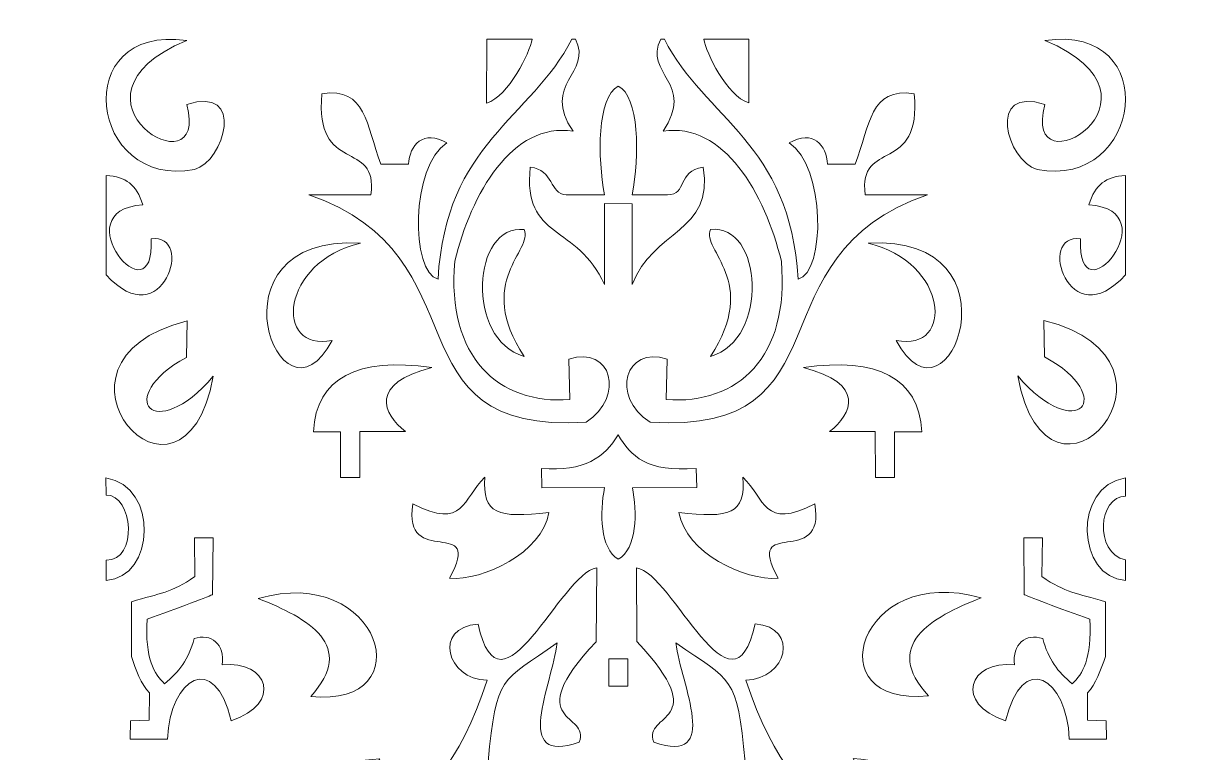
# Model space of a CAD drawing. Header units: centimetres. Extents: x -9.6 to 9.6, y -14.3 to 14.5.
# Drawn here: x -9.63 to -0.25, y 8.68 to 14.46 of the extents above; entities that cross this region are included whole.
import ezdxf

# ---------------------------------------------------------------- set-up
doc = ezdxf.new("R2010")
doc.units = ezdxf.units.CM
doc.header["$MEASUREMENT"] = 0
doc.layers.add('layer 1', color=7, linetype='Continuous')

msp = doc.modelspace()

# ---------------------------------------------------------------- linework, layer by layer
at = {"layer": 'layer 1', "color": 242, "lineweight": 9}
msp.add_lwpolyline([(-4.99361, 9.20724), (-4.84169, 9.20724), (-4.84169, 9.42286), (-4.99361, 9.42286), (-4.99361, 9.20724)], close=True, dxfattribs=at)
for points, knots in [([(-8.33827, 14.32274), (-9.43336, 13.86244), (-8.14482, 13.10015), (-8.33827, 13.81449), (-8.33827, 13.81449), (-7.87013, 13.96995), (-8.03596, 13.36786), (-8.27736, 13.29947), (-8.27736, 13.29947), (-9.11141, 13.14133), (-9.28101, 14.45535), (-8.33827, 14.32274)], [0, 0, 0, 0, 0.25, 0.25, 0.25, 0.25, 0.5, 0.5, 0.5, 0.5, 1, 1, 1, 1]), ([(-1.53709, 14.32301), (-0.442, 13.86271), (-1.73053, 13.10042), (-1.53709, 13.81477), (-1.53709, 13.81477), (-2.00523, 13.97022), (-1.8394, 13.36813), (-1.59799, 13.29974), (-1.59799, 13.29974), (-0.76394, 13.1416), (-0.59434, 14.45562), (-1.53709, 14.32301)], [0, 0, 0, 0, 0.25, 0.25, 0.25, 0.25, 0.5, 0.5, 0.5, 0.5, 1, 1, 1, 1]), ([(-5.28627, 14.33257), (-5.60956, 13.70059), (-6.28413, 13.51531), (-6.34656, 12.43134), (-6.34656, 12.43134), (-6.56365, 12.48342), (-6.56519, 13.32705), (-6.27547, 13.51035), (-6.27547, 13.51035), (-6.46214, 13.6203), (-6.57414, 13.49184), (-6.57956, 13.34224), (-6.57956, 13.34224), (-6.57956, 13.34224), (-6.79892, 13.34212), (-6.79892, 13.34212), (-6.79892, 13.34212), (-6.91925, 13.6541), (-6.9124, 13.95308), (-7.266, 13.90049), (-7.266, 13.90049), (-7.32838, 13.25207), (-6.81792, 13.54863), (-6.87818, 13.09909), (-6.87818, 13.09909), (-6.87818, 13.09909), (-7.37036, 13.09903), (-7.37036, 13.09903), (-7.37036, 13.09903), (-5.95003, 12.61463), (-6.7764, 11.19929), (-5.1731, 11.29752), (-5.1731, 11.29752), (-4.85745, 11.50598), (-4.97407, 11.90495), (-5.30861, 11.79835), (-5.30861, 11.79835), (-5.30861, 11.79835), (-5.30119, 11.47632), (-5.30119, 11.47632), (-5.30119, 11.47632), (-5.86836, 11.43716), (-6.28025, 11.81132), (-6.21362, 12.57318), (-6.21362, 12.57318), (-6.08304, 13.10675), (-5.75932, 13.68027), (-5.27582, 13.60275), (-5.27582, 13.60275), (-5.53477, 13.98592), (-5.11984, 14.05901), (-5.25725, 14.33351), (-5.25725, 14.33351), (-5.25725, 14.33351), (-5.28627, 14.33257), (-5.28627, 14.33257)], [0, 0, 0, 0, 0.0666667, 0.0666667, 0.0666667, 0.0666667, 0.1333333, 0.1333333, 0.1333333, 0.1333333, 0.2, 0.2, 0.2, 0.2, 0.2666667, 0.2666667, 0.2666667, 0.2666667, 0.3333333, 0.3333333, 0.3333333, 0.3333333, 0.4, 0.4, 0.4, 0.4, 0.4666667, 0.4666667, 0.4666667, 0.4666667, 0.5333333, 0.5333333, 0.5333333, 0.5333333, 0.6, 0.6, 0.6, 0.6, 0.6666667, 0.6666667, 0.6666667, 0.6666667, 0.7333333, 0.7333333, 0.7333333, 0.7333333, 0.8, 0.8, 0.8, 0.8, 0.8666667, 0.8666667, 0.8666667, 0.8666667, 1, 1, 1, 1]), ([(-5.60075, 14.33229), (-5.60075, 14.33229), (-5.95883, 14.33227), (-5.95883, 14.33227), (-5.95883, 14.33227), (-5.95883, 14.33227), (-5.9612, 13.82626), (-5.9612, 13.82626), (-5.9612, 13.82626), (-5.78594, 13.88333), (-5.6201, 14.22322), (-5.60075, 14.33229)], [0, 0, 0, 0, 0.25, 0.25, 0.25, 0.25, 0.5, 0.5, 0.5, 0.5, 1, 1, 1, 1]), ([(-4.55306, 14.33257), (-4.22976, 13.70059), (-3.55519, 13.51531), (-3.49277, 12.43134), (-3.49277, 12.43134), (-3.27567, 12.48342), (-3.27414, 13.32705), (-3.56386, 13.51035), (-3.56386, 13.51035), (-3.37718, 13.6203), (-3.26517, 13.49185), (-3.25975, 13.34226), (-3.25975, 13.34226), (-3.25975, 13.34226), (-3.04092, 13.34231), (-3.04092, 13.34231), (-3.04092, 13.34231), (-2.92059, 13.65429), (-2.92693, 13.95308), (-2.57332, 13.90049), (-2.57332, 13.90049), (-2.51095, 13.25207), (-3.02141, 13.54863), (-2.96115, 13.09909), (-2.96115, 13.09909), (-2.96115, 13.09909), (-2.46743, 13.09954), (-2.46743, 13.09954), (-2.46743, 13.09954), (-3.88776, 12.61514), (-3.06293, 11.19929), (-4.66622, 11.29752), (-4.66622, 11.29752), (-4.98188, 11.50598), (-4.86526, 11.90495), (-4.53072, 11.79835), (-4.53072, 11.79835), (-4.53072, 11.79835), (-4.53813, 11.47632), (-4.53813, 11.47632), (-4.53813, 11.47632), (-3.97097, 11.43716), (-3.55908, 11.81132), (-3.62571, 12.57318), (-3.62571, 12.57318), (-3.75629, 13.10675), (-4.08001, 13.68027), (-4.5635, 13.60275), (-4.5635, 13.60275), (-4.30456, 13.98592), (-4.71948, 14.05901), (-4.58207, 14.33351), (-4.58207, 14.33351), (-4.58207, 14.33351), (-4.55306, 14.33257), (-4.55306, 14.33257)], [0, 0, 0, 0, 0.0666667, 0.0666667, 0.0666667, 0.0666667, 0.1333333, 0.1333333, 0.1333333, 0.1333333, 0.2, 0.2, 0.2, 0.2, 0.2666667, 0.2666667, 0.2666667, 0.2666667, 0.3333333, 0.3333333, 0.3333333, 0.3333333, 0.4, 0.4, 0.4, 0.4, 0.4666667, 0.4666667, 0.4666667, 0.4666667, 0.5333333, 0.5333333, 0.5333333, 0.5333333, 0.6, 0.6, 0.6, 0.6, 0.6666667, 0.6666667, 0.6666667, 0.6666667, 0.7333333, 0.7333333, 0.7333333, 0.7333333, 0.8, 0.8, 0.8, 0.8, 0.8666667, 0.8666667, 0.8666667, 0.8666667, 1, 1, 1, 1]), ([(-4.24063, 14.33259), (-4.24063, 14.33259), (-3.88294, 14.33251), (-3.88294, 14.33251), (-3.88294, 14.33251), (-3.88294, 14.33251), (-3.88352, 13.82727), (-3.88352, 13.82727), (-3.88352, 13.82727), (-4.05878, 13.88434), (-4.22128, 14.22352), (-4.24063, 14.33259)], [0, 0, 0, 0, 0.25, 0.25, 0.25, 0.25, 0.5, 0.5, 0.5, 0.5, 1, 1, 1, 1]), ([(-4.91831, 13.96064), (-4.75229, 13.88623), (-4.7483, 13.40447), (-4.80777, 13.10043), (-4.80777, 13.10043), (-4.80777, 13.10043), (-4.52772, 13.09923), (-4.52772, 13.09923), (-4.52772, 13.09923), (-4.3681, 13.09856), (-4.45559, 13.28722), (-4.24555, 13.31877), (-4.24555, 13.31877), (-4.15475, 12.80311), (-4.64804, 12.82153), (-4.80742, 12.38755), (-4.80742, 12.38755), (-4.80742, 12.38755), (-4.80764, 13.02704), (-4.80764, 13.02704), (-4.80764, 13.02704), (-4.80764, 13.02704), (-5.02748, 13.03093), (-5.02748, 13.03093), (-5.02748, 13.03093), (-5.02748, 13.03093), (-5.02735, 12.38764), (-5.02735, 12.38764), (-5.02735, 12.38764), (-5.24072, 12.86971), (-5.67678, 12.73877), (-5.61563, 13.31877), (-5.61563, 13.31877), (-5.42767, 13.29611), (-5.46404, 13.10814), (-5.33124, 13.09842), (-5.33124, 13.09842), (-5.33124, 13.09842), (-5.02735, 13.1006), (-5.02735, 13.1006), (-5.02735, 13.1006), (-5.08274, 13.38973), (-5.08703, 13.87535), (-4.91831, 13.96064)], [0, 0, 0, 0, 0.0833333, 0.0833333, 0.0833333, 0.0833333, 0.1666667, 0.1666667, 0.1666667, 0.1666667, 0.25, 0.25, 0.25, 0.25, 0.3333333, 0.3333333, 0.3333333, 0.3333333, 0.4166667, 0.4166667, 0.4166667, 0.4166667, 0.5, 0.5, 0.5, 0.5, 0.5833333, 0.5833333, 0.5833333, 0.5833333, 0.6666667, 0.6666667, 0.6666667, 0.6666667, 0.75, 0.75, 0.75, 0.75, 0.8333333, 0.8333333, 0.8333333, 0.8333333, 1, 1, 1, 1]), ([(-8.68557, 13.01984), (-9.33122, 12.97942), (-8.58557, 12.08663), (-8.62001, 12.75035), (-8.62001, 12.75035), (-8.26782, 12.80297), (-8.52747, 11.96661), (-8.97691, 12.46629), (-8.97691, 12.46629), (-8.97691, 12.46629), (-8.97691, 13.25292), (-8.97691, 13.25292), (-8.97691, 13.25292), (-8.81691, 13.24158), (-8.73868, 13.18363), (-8.68557, 13.01984)], [0, 0, 0, 0, 0.2, 0.2, 0.2, 0.2, 0.4, 0.4, 0.4, 0.4, 0.6, 0.6, 0.6, 0.6, 1, 1, 1, 1]), ([(-1.18922, 13.01978), (-0.54356, 12.97935), (-1.28921, 12.08656), (-1.25477, 12.75028), (-1.25477, 12.75028), (-1.60697, 12.80291), (-1.34731, 11.96655), (-0.89787, 12.46622), (-0.89787, 12.46622), (-0.89787, 12.46622), (-0.89787, 13.25285), (-0.89787, 13.25285), (-0.89787, 13.25285), (-1.05787, 13.24151), (-1.1361, 13.18356), (-1.18922, 13.01978)], [0, 0, 0, 0, 0.2, 0.2, 0.2, 0.2, 0.4, 0.4, 0.4, 0.4, 0.6, 0.6, 0.6, 0.6, 1, 1, 1, 1]), ([(-5.66308, 12.82354), (-6.07502, 12.87395), (-6.1355, 11.95324), (-5.66308, 11.81918), (-5.66308, 11.81918), (-6.05873, 12.41867), (-5.58876, 12.6583), (-5.66308, 12.82354)], [0, 0, 0, 0, 0.3333333, 0.3333333, 0.3333333, 0.3333333, 1, 1, 1, 1]), ([(-4.18752, 12.82421), (-3.77558, 12.87463), (-3.71594, 11.95328), (-4.18836, 11.81921), (-4.18836, 11.81921), (-3.79272, 12.4187), (-4.26184, 12.65897), (-4.18752, 12.82421)], [0, 0, 0, 0, 0.3333333, 0.3333333, 0.3333333, 0.3333333, 1, 1, 1, 1]), ([(-6.96137, 12.71547), (-8.20563, 12.79329), (-7.60082, 11.15426), (-7.18423, 11.94604), (-7.18423, 11.94604), (-7.65219, 11.85051), (-7.59556, 12.56865), (-6.96137, 12.71547)], [0, 0, 0, 0, 0.3333333, 0.3333333, 0.3333333, 0.3333333, 1, 1, 1, 1]), ([(-2.93886, 12.71547), (-1.6946, 12.79329), (-2.29941, 11.15426), (-2.716, 11.94604), (-2.716, 11.94604), (-2.24804, 11.85051), (-2.30467, 12.56865), (-2.93886, 12.71547)], [0, 0, 0, 0, 0.3333333, 0.3333333, 0.3333333, 0.3333333, 1, 1, 1, 1]), ([(-8.33505, 12.10056), (-8.33505, 12.10056), (-8.34083, 11.81158), (-8.34083, 11.81158), (-8.34083, 11.81158), (-8.92264, 11.49178), (-8.59898, 11.11225), (-8.12699, 11.66131), (-8.12699, 11.66131), (-8.3689, 10.36024), (-9.62992, 11.77758), (-8.33505, 12.10056)], [0, 0, 0, 0, 0.25, 0.25, 0.25, 0.25, 0.5, 0.5, 0.5, 0.5, 1, 1, 1, 1]), ([(-1.54508, 12.10423), (-1.54508, 12.10423), (-1.5393, 11.81526), (-1.5393, 11.81526), (-1.5393, 11.81526), (-0.95749, 11.49545), (-1.28115, 11.11593), (-1.75314, 11.66499), (-1.75314, 11.66499), (-1.51123, 10.36391), (-0.25021, 11.78125), (-1.54508, 12.10423)], [0, 0, 0, 0, 0.25, 0.25, 0.25, 0.25, 0.5, 0.5, 0.5, 0.5, 1, 1, 1, 1]), ([(-6.96694, 11.2234), (-6.96694, 11.2234), (-6.60396, 11.22446), (-6.60396, 11.22446), (-6.60396, 11.22446), (-6.7857, 11.36175), (-6.89101, 11.60784), (-6.39659, 11.73038), (-6.39659, 11.73038), (-6.98496, 11.8146), (-7.31024, 11.65171), (-7.3345, 11.22264), (-7.3345, 11.22264), (-7.3345, 11.22264), (-7.11904, 11.22164), (-7.11904, 11.22164), (-7.11904, 11.22164), (-7.11904, 11.22164), (-7.11973, 10.85966), (-7.11973, 10.85966), (-7.11973, 10.85966), (-7.11973, 10.85966), (-6.96704, 10.85949), (-6.96704, 10.85949), (-6.96704, 10.85949), (-6.96704, 10.85949), (-6.96694, 11.2234), (-6.96694, 11.2234)], [0, 0, 0, 0, 0.125, 0.125, 0.125, 0.125, 0.25, 0.25, 0.25, 0.25, 0.375, 0.375, 0.375, 0.375, 0.5, 0.5, 0.5, 0.5, 0.625, 0.625, 0.625, 0.625, 0.75, 0.75, 0.75, 0.75, 1, 1, 1, 1]), ([(-2.88114, 11.2234), (-2.88114, 11.2234), (-3.24412, 11.22446), (-3.24412, 11.22446), (-3.24412, 11.22446), (-3.06238, 11.36175), (-2.95706, 11.60784), (-3.45149, 11.73038), (-3.45149, 11.73038), (-2.86312, 11.8146), (-2.53784, 11.65171), (-2.51358, 11.22264), (-2.51358, 11.22264), (-2.51358, 11.22264), (-2.72904, 11.22164), (-2.72904, 11.22164), (-2.72904, 11.22164), (-2.72904, 11.22164), (-2.72835, 10.85966), (-2.72835, 10.85966), (-2.72835, 10.85966), (-2.72835, 10.85966), (-2.88104, 10.85949), (-2.88104, 10.85949), (-2.88104, 10.85949), (-2.88104, 10.85949), (-2.88114, 11.2234), (-2.88114, 11.2234)], [0, 0, 0, 0, 0.125, 0.125, 0.125, 0.125, 0.25, 0.25, 0.25, 0.25, 0.375, 0.375, 0.375, 0.375, 0.5, 0.5, 0.5, 0.5, 0.625, 0.625, 0.625, 0.625, 0.75, 0.75, 0.75, 0.75, 1, 1, 1, 1]), ([(-4.91889, 11.19727), (-4.82175, 11.02684), (-4.68669, 10.89989), (-4.30172, 10.93199), (-4.30172, 10.93199), (-4.30172, 10.93199), (-4.29674, 10.77952), (-4.29674, 10.77952), (-4.29674, 10.77952), (-4.29674, 10.77952), (-4.80667, 10.77851), (-4.80667, 10.77851), (-4.80667, 10.77851), (-4.76532, 10.59334), (-4.76982, 10.28956), (-4.91946, 10.21221), (-4.91946, 10.21221), (-5.06239, 10.29808), (-5.06642, 10.5784), (-5.02658, 10.78001), (-5.02658, 10.78001), (-5.02658, 10.78001), (-5.52483, 10.77888), (-5.52483, 10.77888), (-5.52483, 10.77888), (-5.52483, 10.77888), (-5.52692, 10.93155), (-5.52692, 10.93155), (-5.52692, 10.93155), (-5.18755, 10.90283), (-5.02388, 11.02039), (-4.91889, 11.19727)], [0, 0, 0, 0, 0.1111111, 0.1111111, 0.1111111, 0.1111111, 0.2222222, 0.2222222, 0.2222222, 0.2222222, 0.3333333, 0.3333333, 0.3333333, 0.3333333, 0.4444444, 0.4444444, 0.4444444, 0.4444444, 0.5555556, 0.5555556, 0.5555556, 0.5555556, 0.6666667, 0.6666667, 0.6666667, 0.6666667, 0.7777778, 0.7777778, 0.7777778, 0.7777778, 1, 1, 1, 1]), ([(-8.97873, 10.85586), (-8.97873, 10.85586), (-8.97691, 10.72069), (-8.97691, 10.72069), (-8.97691, 10.72069), (-8.761, 10.72588), (-8.72108, 10.19635), (-8.97692, 10.20428), (-8.97692, 10.20428), (-8.97692, 10.20428), (-8.97692, 10.04365), (-8.97692, 10.04365), (-8.97692, 10.04365), (-8.59171, 10.06436), (-8.55405, 10.79103), (-8.97873, 10.85586)], [0, 0, 0, 0, 0.2, 0.2, 0.2, 0.2, 0.4, 0.4, 0.4, 0.4, 0.6, 0.6, 0.6, 0.6, 1, 1, 1, 1]), ([(-6.25444, 10.0612), (-5.97876, 10.57178), (-6.63178, 10.12097), (-6.54578, 10.65117), (-6.54578, 10.65117), (-6.13707, 10.44148), (-6.1526, 10.69168), (-5.97494, 10.86106), (-5.97494, 10.86106), (-5.99851, 10.57141), (-5.8702, 10.53433), (-5.4673, 10.58268), (-5.4673, 10.58268), (-5.52246, 10.26213), (-5.98788, 10.04109), (-6.25444, 10.0612)], [0, 0, 0, 0, 0.2, 0.2, 0.2, 0.2, 0.4, 0.4, 0.4, 0.4, 0.6, 0.6, 0.6, 0.6, 1, 1, 1, 1]), ([(-3.6512, 10.0612), (-3.92688, 10.57178), (-3.27386, 10.12097), (-3.35986, 10.65117), (-3.35986, 10.65117), (-3.76857, 10.44148), (-3.75304, 10.69168), (-3.9307, 10.86106), (-3.9307, 10.86106), (-3.90713, 10.57141), (-4.03544, 10.53433), (-4.43834, 10.58268), (-4.43834, 10.58268), (-4.38318, 10.26213), (-3.91776, 10.04109), (-3.6512, 10.0612)], [0, 0, 0, 0, 0.2, 0.2, 0.2, 0.2, 0.4, 0.4, 0.4, 0.4, 0.6, 0.6, 0.6, 0.6, 1, 1, 1, 1]), ([(-0.89808, 10.85573), (-0.89808, 10.85573), (-0.89778, 10.71055), (-0.89778, 10.71055), (-0.89778, 10.71055), (-1.11369, 10.71579), (-1.15147, 10.26021), (-0.89847, 10.20698), (-0.89847, 10.20698), (-0.89847, 10.20698), (-0.89823, 10.04373), (-0.89823, 10.04373), (-0.89823, 10.04373), (-1.28343, 10.06454), (-1.32277, 10.791), (-0.89808, 10.85573)], [0, 0, 0, 0, 0.2, 0.2, 0.2, 0.2, 0.4, 0.4, 0.4, 0.4, 0.6, 0.6, 0.6, 0.6, 1, 1, 1, 1]), ([(-8.12865, 10.38055), (-8.12865, 10.38055), (-8.27718, 10.38055), (-8.27718, 10.38055), (-8.27718, 10.38055), (-8.27718, 10.38055), (-8.27292, 10.07415), (-8.27292, 10.07415), (-8.27292, 10.07415), (-8.46143, 9.94458), (-8.54733, 9.9427), (-8.77583, 9.87548), (-8.77583, 9.87548), (-8.77583, 9.87548), (-8.77583, 9.44041), (-8.77583, 9.44041), (-8.77583, 9.44041), (-8.74213, 9.33776), (-8.69773, 9.21962), (-8.63299, 9.15335), (-8.63299, 9.15335), (-8.63299, 9.15335), (-8.6346, 8.93564), (-8.6346, 8.93564), (-8.6346, 8.93564), (-8.6346, 8.93564), (-8.78225, 8.93213), (-8.78225, 8.93213), (-8.78225, 8.93213), (-8.78225, 8.93213), (-8.78488, 8.7861), (-8.78488, 8.7861), (-8.78488, 8.7861), (-8.78488, 8.7861), (-8.48932, 8.78681), (-8.48932, 8.78681), (-8.48932, 8.78681), (-8.47115, 9.27432), (-8.11702, 9.48619), (-7.98499, 8.93213), (-7.98499, 8.93213), (-7.57354, 9.06621), (-7.69256, 9.41296), (-8.05595, 9.37458), (-8.05595, 9.37458), (-8.03496, 9.53788), (-8.14509, 9.62844), (-8.27904, 9.58344), (-8.27904, 9.58344), (-8.32453, 9.4149), (-8.39715, 9.32138), (-8.51309, 9.22502), (-8.51309, 9.22502), (-8.59566, 9.30136), (-8.66902, 9.42156), (-8.65221, 9.73805), (-8.65221, 9.73805), (-8.42633, 9.81486), (-8.13249, 9.92802), (-8.13247, 9.93231), (-8.13247, 9.93231), (-8.13247, 9.93231), (-8.12865, 10.38055), (-8.12865, 10.38055)], [0, 0, 0, 0, 0.0588235, 0.0588235, 0.0588235, 0.0588235, 0.1176471, 0.1176471, 0.1176471, 0.1176471, 0.1764706, 0.1764706, 0.1764706, 0.1764706, 0.2352941, 0.2352941, 0.2352941, 0.2352941, 0.2941176, 0.2941176, 0.2941176, 0.2941176, 0.3529412, 0.3529412, 0.3529412, 0.3529412, 0.4117647, 0.4117647, 0.4117647, 0.4117647, 0.4705882, 0.4705882, 0.4705882, 0.4705882, 0.5294118, 0.5294118, 0.5294118, 0.5294118, 0.5882353, 0.5882353, 0.5882353, 0.5882353, 0.6470588, 0.6470588, 0.6470588, 0.6470588, 0.7058824, 0.7058824, 0.7058824, 0.7058824, 0.7647059, 0.7647059, 0.7647059, 0.7647059, 0.8235294, 0.8235294, 0.8235294, 0.8235294, 0.8823529, 0.8823529, 0.8823529, 0.8823529, 1, 1, 1, 1]), ([(-1.705, 10.38055), (-1.705, 10.38055), (-1.55647, 10.38055), (-1.55647, 10.38055), (-1.55647, 10.38055), (-1.55647, 10.38055), (-1.56073, 10.07415), (-1.56073, 10.07415), (-1.56073, 10.07415), (-1.37222, 9.94458), (-1.28632, 9.9427), (-1.05782, 9.87548), (-1.05782, 9.87548), (-1.05782, 9.87548), (-1.05782, 9.44041), (-1.05782, 9.44041), (-1.05782, 9.44041), (-1.09152, 9.33776), (-1.13591, 9.21962), (-1.20065, 9.15335), (-1.20065, 9.15335), (-1.20065, 9.15335), (-1.19905, 8.93564), (-1.19905, 8.93564), (-1.19905, 8.93564), (-1.19905, 8.93564), (-1.0514, 8.93213), (-1.0514, 8.93213), (-1.0514, 8.93213), (-1.0514, 8.93213), (-1.04876, 8.7861), (-1.04876, 8.7861), (-1.04876, 8.7861), (-1.04876, 8.7861), (-1.34433, 8.78681), (-1.34433, 8.78681), (-1.34433, 8.78681), (-1.3625, 9.27432), (-1.71662, 9.48619), (-1.84866, 8.93213), (-1.84866, 8.93213), (-2.2601, 9.06621), (-2.14108, 9.41296), (-1.7777, 9.37458), (-1.7777, 9.37458), (-1.79869, 9.53788), (-1.68855, 9.62844), (-1.55461, 9.58344), (-1.55461, 9.58344), (-1.50912, 9.4149), (-1.4365, 9.32138), (-1.32056, 9.22502), (-1.32056, 9.22502), (-1.23799, 9.30136), (-1.16463, 9.42156), (-1.18144, 9.73805), (-1.18144, 9.73805), (-1.40732, 9.81486), (-1.70116, 9.92802), (-1.70118, 9.93231), (-1.70118, 9.93231), (-1.70118, 9.93231), (-1.705, 10.38055), (-1.705, 10.38055)], [0, 0, 0, 0, 0.0588235, 0.0588235, 0.0588235, 0.0588235, 0.1176471, 0.1176471, 0.1176471, 0.1176471, 0.1764706, 0.1764706, 0.1764706, 0.1764706, 0.2352941, 0.2352941, 0.2352941, 0.2352941, 0.2941176, 0.2941176, 0.2941176, 0.2941176, 0.3529412, 0.3529412, 0.3529412, 0.3529412, 0.4117647, 0.4117647, 0.4117647, 0.4117647, 0.4705882, 0.4705882, 0.4705882, 0.4705882, 0.5294118, 0.5294118, 0.5294118, 0.5294118, 0.5882353, 0.5882353, 0.5882353, 0.5882353, 0.6470588, 0.6470588, 0.6470588, 0.6470588, 0.7058824, 0.7058824, 0.7058824, 0.7058824, 0.7647059, 0.7647059, 0.7647059, 0.7647059, 0.8235294, 0.8235294, 0.8235294, 0.8235294, 0.8823529, 0.8823529, 0.8823529, 0.8823529, 1, 1, 1, 1]), ([(-7.35561, 9.12504), (-6.4552, 9.03), (-6.80116, 10.18347), (-7.7723, 9.90009), (-7.7723, 9.90009), (-7.37332, 9.74681), (-6.98722, 9.52371), (-7.35561, 9.12504)], [0, 0, 0, 0, 0.3333333, 0.3333333, 0.3333333, 0.3333333, 1, 1, 1, 1]), ([(-5.08871, 10.14318), (-5.08871, 10.14318), (-5.09337, 9.55813), (-5.09337, 9.55813), (-5.09337, 9.55813), (-5.71018, 8.90242), (-5.13219, 8.9971), (-5.22725, 8.76234), (-5.22725, 8.76234), (-5.76664, 8.57025), (-5.44016, 9.21994), (-5.40232, 9.54876), (-5.40232, 9.54876), (-5.84953, 9.23645), (-5.88394, 9.29734), (-5.94972, 8.60663), (-5.94972, 8.60663), (-6.20338, 8.29431), (-6.54086, 8.31809), (-6.56462, 7.61133), (-6.56462, 7.61133), (-6.93593, 7.63386), (-6.73157, 7.96415), (-6.86947, 7.99788), (-6.86947, 7.99788), (-7.31534, 8.10692), (-7.47735, 8.58993), (-6.80665, 8.63127), (-6.80665, 8.63127), (-7.21418, 7.98888), (-6.38164, 7.92863), (-5.95713, 9.25331), (-5.95713, 9.25331), (-6.27997, 9.2597), (-6.38738, 9.67098), (-6.02959, 9.69856), (-6.02959, 9.69856), (-5.84941, 8.88396), (-5.37741, 10.1008), (-5.08871, 10.14318)], [0, 0, 0, 0, 0.0909091, 0.0909091, 0.0909091, 0.0909091, 0.1818182, 0.1818182, 0.1818182, 0.1818182, 0.2727273, 0.2727273, 0.2727273, 0.2727273, 0.3636364, 0.3636364, 0.3636364, 0.3636364, 0.4545455, 0.4545455, 0.4545455, 0.4545455, 0.5454545, 0.5454545, 0.5454545, 0.5454545, 0.6363636, 0.6363636, 0.6363636, 0.6363636, 0.7272727, 0.7272727, 0.7272727, 0.7272727, 0.8181818, 0.8181818, 0.8181818, 0.8181818, 1, 1, 1, 1]), ([(-4.77445, 10.14372), (-4.77445, 10.14372), (-4.76978, 9.55867), (-4.76978, 9.55867), (-4.76978, 9.55867), (-4.15298, 8.90296), (-4.73097, 8.99764), (-4.63591, 8.76288), (-4.63591, 8.76288), (-4.09652, 8.57079), (-4.42299, 9.22048), (-4.46083, 9.5493), (-4.46083, 9.5493), (-4.01362, 9.23699), (-3.97922, 9.29788), (-3.91343, 8.60717), (-3.91343, 8.60717), (-3.65977, 8.29485), (-3.32229, 8.31863), (-3.29853, 7.61187), (-3.29853, 7.61187), (-2.92722, 7.6344), (-3.13158, 7.96469), (-2.99369, 7.99842), (-2.99369, 7.99842), (-2.54782, 8.10746), (-2.3858, 8.59047), (-3.0565, 8.63181), (-3.0565, 8.63181), (-2.64897, 7.98942), (-3.48152, 7.92917), (-3.90603, 9.25385), (-3.90603, 9.25385), (-3.58318, 9.26024), (-3.47577, 9.67152), (-3.83356, 9.6991), (-3.83356, 9.6991), (-4.01374, 8.8845), (-4.48574, 10.10134), (-4.77445, 10.14372)], [0, 0, 0, 0, 0.0909091, 0.0909091, 0.0909091, 0.0909091, 0.1818182, 0.1818182, 0.1818182, 0.1818182, 0.2727273, 0.2727273, 0.2727273, 0.2727273, 0.3636364, 0.3636364, 0.3636364, 0.3636364, 0.4545455, 0.4545455, 0.4545455, 0.4545455, 0.5454545, 0.5454545, 0.5454545, 0.5454545, 0.6363636, 0.6363636, 0.6363636, 0.6363636, 0.7272727, 0.7272727, 0.7272727, 0.7272727, 0.8181818, 0.8181818, 0.8181818, 0.8181818, 1, 1, 1, 1]), ([(-2.46007, 9.12986), (-3.36048, 9.03482), (-3.01451, 10.1883), (-2.04338, 9.90492), (-2.04338, 9.90492), (-2.44236, 9.75164), (-2.82845, 9.52854), (-2.46007, 9.12986)], [0, 0, 0, 0, 0.3333333, 0.3333333, 0.3333333, 0.3333333, 1, 1, 1, 1])]:
    msp.add_open_spline(points, degree=3, knots=knots, dxfattribs=at)

doc.saveas('drawing.dxf')
